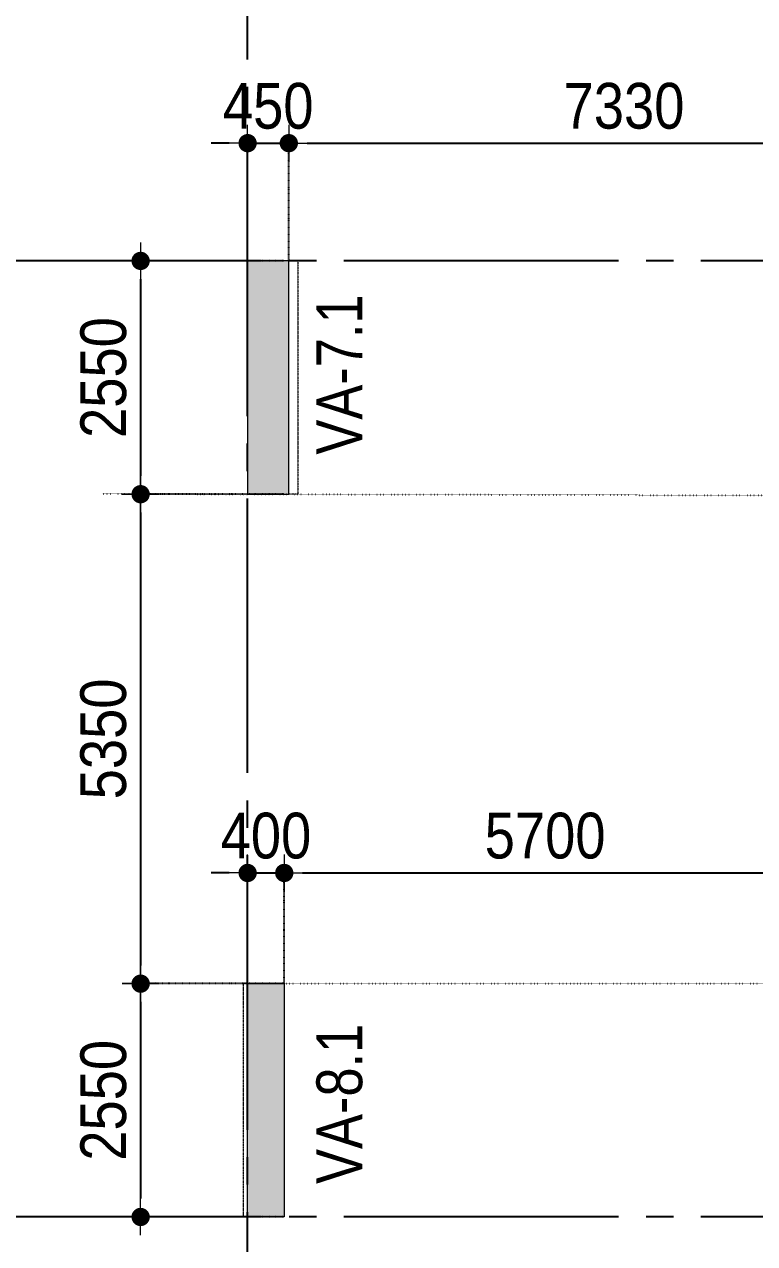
# Model space of a CAD drawing. Header units: millimetres. Extents: x -3973692 to -2843767, y 592734 to 838475.
# Drawn here: x -3522284 to -3514306, y 740290 to 753616 of the extents above; entities that cross this region are included whole.
import ezdxf
from ezdxf.enums import TextEntityAlignment as Align

# ---------------------------------------------------------------- set-up
doc = ezdxf.new("R2010")
doc.units = ezdxf.units.MM
doc.header["$MEASUREMENT"] = 0
doc.header["$PDMODE"] = 3
doc.header["$PDSIZE"] = -20
for name, pattern in [('CHG_XX_Cot_Tang 1$0$MB_Luoi truc$0$HTT Hidden 21', [3, 2, -1]), ('CHG_XX_Luoi truc$0$MB_Luoi truc$0$Center101', [13, 10, -1, 1, -1]), ('DIVIDE2', [15.875, 6.35, -3.175, 0, -3.175, 0, -3.175]), ('DOT2', [0.125, 0, -0.125]), ('HIDDEN5', [2.8375, 1.25, -1.5875])]:
    doc.linetypes.add(name, pattern=pattern)
doc.layers.get('0').update_dxf_attribs({"lineweight": 9})
doc.layers.get('Defpoints').update_dxf_attribs({"color": 10, "lineweight": 0})
for name, color, linetype, lineweight in [("'S_General_Dim_1", 1, 'Continuous', 18), ("'S_General_Divide_3 Intermediate", 3, 'DIVIDE2', 40), ('CHG_XX_Cot_Tang 1$0$NS-Pier', 150, 'Continuous', 9), ('CHG_XX_Cot_Tang 1$0$NS-Pier @ 1', 150, 'Continuous', 9), ('CHG_XX_Cot_Tang 1$0$NS-Pier @ 100', 150, 'Continuous', 9), ('CHG_XX_Cot_Tang 1$0$NS-Pier @ 150 VP1', 150, 'Continuous', 9), ('CHG_XX_Cot_Tang 1$0$NS-Pier @ 150 VP2', 150, 'Continuous', 9), ('CHG_XX_Cot_Tang 1$0$NS-Pier @ 150 VP3', 150, 'Continuous', 9), ('CHG_XX_Cot_Tang 1$0$NS-Pier @ 150 VP4', 150, 'Continuous', 9), ('CHG_XX_Cot_Tang 1$0$NS-Pier @ 150 VP5', 150, 'Continuous', 9), ('CHG_XX_Cot_Tang 1$0$NS-Pier @ 150 VP6', 150, 'Continuous', 9), ('CHG_XX_Cot_Tang 1$0$NS-Pier @ 150 VP7', 150, 'Continuous', 9), ('CHG_XX_Cot_Tang 1$0$NS-Pier @ 150 VP8', 150, 'Continuous', 9), ('CHG_XX_Cot_Tang 1$0$NS-Pier @ 150 VP9', 150, 'Continuous', 9), ('CHG_XX_Cot_Tang 1$0$NS-Pier @ 150 VPModel', 150, 'Continuous', 9), ('CHG_XX_Cot_Tang 1$0$NS-Pier @ 200 VP11', 150, 'Continuous', 9), ('CHG_XX_Cot_Tang 1$0$NS-Pier @ 200 VP12', 150, 'Continuous', 9), ('CHG_XX_Cot_Tang 1$0$NS-Pier @ 200 VP13', 150, 'Continuous', 9), ('CHG_XX_Cot_Tang 1$0$NS-Pier @ 200 VP14', 150, 'Continuous', 9), ('CHG_XX_Cot_Tang 1$0$NS-Pier @ 200 VP15', 150, 'Continuous', 9), ('CHG_XX_Cot_Tang 1$0$NS-Pier @ 200 VP16', 150, 'Continuous', 9), ('CHG_XX_Cot_Tang 1$0$NS-Pier @ 200 VP17', 150, 'Continuous', 9), ('CHG_XX_Cot_Tang 1$0$NS-Pier @ 200 VP18', 150, 'Continuous', 9), ('CHG_XX_Cot_Tang 1$0$NS-Pier @ 200 VP19', 150, 'Continuous', 9), ('CHG_XX_Cot_Tang 1$0$NS-Pier @ 200 VP21', 150, 'Continuous', 9), ('CHG_XX_Cot_Tang 1$0$NS-Pier @ 200 VP22', 150, 'Continuous', 9), ('CHG_XX_Cot_Tang 1$0$NS-Pier @ 200 VP23', 150, 'Continuous', 9), ('CHG_XX_Cot_Tang 1$0$NS-Pier @ 200 VP24', 150, 'Continuous', 9), ('CHG_XX_Cot_Tang 1$0$NS-Pier @ 200 VP25', 150, 'Continuous', 9), ('CHG_XX_Cot_Tang 1$0$NS-Pier @ 200 VP26', 150, 'Continuous', 9), ('CHG_XX_Cot_Tang 1$0$NS-Pier @ 200 VP27', 150, 'Continuous', 9), ('CHG_XX_Cot_Tang 1$0$NS-Pier @ 200 VP28', 150, 'Continuous', 9), ('CHG_XX_Cot_Tang 1$0$NS-Pier @ 200 VP30', 150, 'Continuous', 9), ('CHG_XX_Cot_Tang 1$0$NS-Pier @ 200 VP31', 150, 'Continuous', 9), ('CHG_XX_Cot_Tang 1$0$NS-Pier @ 200 VP32', 150, 'Continuous', 9), ('CHG_XX_Cot_Tang 1$0$NS-Pier @ 200 VP33', 150, 'Continuous', 9), ('CHG_XX_Cot_Tang 1$0$NS-Pier @ 200 VP34', 150, 'Continuous', 9), ('CHG_XX_Cot_Tang 1$0$NS-Pier @ 200 VP35', 150, 'Continuous', 9), ('CHG_XX_Cot_Tang 1$0$NS-Pier @ 200 VP36', 150, 'Continuous', 9), ('CHG_XX_Cot_Tang 1$0$NS-Pier @ 200 VP37', 150, 'Continuous', 9), ('CHG_XX_Cot_Tang 1$0$NS-Pier @ 200 VPModel', 150, 'Continuous', 9), ('CHG_XX_Cot_Tang 1$0$NS-Pier @ 350 VP10', 150, 'Continuous', 9), ('CHG_XX_Cot_Tang 1$0$NS-Pier @ 350 VP20', 150, 'Continuous', 9), ('CHG_XX_Cot_Tang 1$0$NS-Pier @ 350 VP29', 150, 'Continuous', 9), ('CHG_XX_Cot_Tang 1$0$NS-Pier @ 350 VPModel', 150, 'Continuous', 9), ('TEXT', 7, 'Continuous', 15)]:
    doc.layers.add(name, color=color, linetype=linetype, lineweight=lineweight)
for name, color, linetype in [('CHG_XX_Luoi truc$0$Grid', 34, 'Continuous'), ('CHG_XX_Luoi truc$0$Grid Line', 251, 'CHG_XX_Luoi truc$0$MB_Luoi truc$0$Center101'), ('dim', 1, 'Continuous')]:
    doc.layers.add(name, color=color, linetype=linetype)
doc.styles.add('arial', font='arial.ttf', dxfattribs={"width": 0.85})
doc.styles.add('CHG_XX_Luoi truc$0$MB_Luoi truc$0$Grid A-F$0$VNI-HelveCB', font='')
doc.styles.add('TTP-HelCon', font='')
doc.styles.get('CHG_XX_Luoi truc$0$MB_Luoi truc$0$Grid A-F$0$VNI-HelveCB').set_extended_font_data('VNI-Helve-Condense', bold=True)
doc.styles.get('TTP-HelCon').set_extended_font_data('VNI-Helve-Condense')
doc.dimstyles.new('200', dxfattribs={"dimscale": 200, "dimtxt": 2.5, "dimasz": 1, "dimexe": 0, "dimexo": 0, "dimgap": 0.75, "dimtad": 1, "dimdec": 0, "dimrnd": 10, "dimzin": 9, "dimdsep": 46, "dimtxsty": 'arial', "dimblk1": 'DIMDOT', "dimblk2": 'DIMDOT', "dimsah": 1, "dimcen": 2, "dimdle": 3, "dimclre": 8, "dimclrt": 2, "dimadec": 0, "dimazin": 0, "dimtfac": 1, "dimtdec": 0, "dimtix": 1, "dimtmove": 2, "dimatfit": 3, "dimldrblk": 'DIMPIJL', "dimfxl": 1, "dimtvp": 1.8, "dimtolj": 1, "dimtzin": 0, "dimarcsym": 0})

# ---------------------------------------------------------------- blocks, each defined once
blk = doc.blocks.new('*U3260')
at = {"layer": 'CHG_XX_Cot_Tang 1$0$NS-Pier @ 1'}
h = blk.add_hatch(color=256, dxfattribs=at)
h.dxf.hatch_style = 1
h.paths.add_polyline_path([(400, 0), (0, 0), (0, -2550), (400, -2550)])
at = {"layer": 'CHG_XX_Cot_Tang 1$0$NS-Pier @ 100'}
h = blk.add_hatch(color=256, dxfattribs=at)
h.dxf.hatch_style = 1
h.paths.add_polyline_path([(400, 0), (0, 0), (0, -2550), (400, -2550)])
at = {"layer": 'CHG_XX_Cot_Tang 1$0$NS-Pier @ 150 VP1'}
h = blk.add_hatch(color=256, dxfattribs=at)
h.dxf.hatch_style = 1
h.paths.add_polyline_path([(400, 0), (0, 0), (0, -2550), (400, -2550)])
at = {"layer": 'CHG_XX_Cot_Tang 1$0$NS-Pier @ 150 VP2'}
h = blk.add_hatch(color=256, dxfattribs=at)
h.dxf.hatch_style = 1
h.paths.add_polyline_path([(400, 0), (0, 0), (0, -2550), (400, -2550)])
at = {"layer": 'CHG_XX_Cot_Tang 1$0$NS-Pier @ 150 VP3'}
h = blk.add_hatch(color=256, dxfattribs=at)
h.dxf.hatch_style = 1
h.paths.add_polyline_path([(400, 0), (0, 0), (0, -2550), (400, -2550)])
at = {"layer": 'CHG_XX_Cot_Tang 1$0$NS-Pier @ 150 VP4'}
h = blk.add_hatch(color=256, dxfattribs=at)
h.dxf.hatch_style = 1
h.paths.add_polyline_path([(400, 0), (0, 0), (0, -2550), (400, -2550)])
at = {"layer": 'CHG_XX_Cot_Tang 1$0$NS-Pier @ 150 VP5'}
h = blk.add_hatch(color=256, dxfattribs=at)
h.dxf.hatch_style = 1
h.paths.add_polyline_path([(400, 0), (0, 0), (0, -2550), (400, -2550)])
at = {"layer": 'CHG_XX_Cot_Tang 1$0$NS-Pier @ 150 VP6'}
h = blk.add_hatch(color=256, dxfattribs=at)
h.dxf.hatch_style = 1
h.paths.add_polyline_path([(400, 0), (0, 0), (0, -2550), (400, -2550)])
at = {"layer": 'CHG_XX_Cot_Tang 1$0$NS-Pier @ 150 VP7'}
h = blk.add_hatch(color=256, dxfattribs=at)
h.dxf.hatch_style = 1
h.paths.add_polyline_path([(400, 0), (0, 0), (0, -2550), (400, -2550)])
at = {"layer": 'CHG_XX_Cot_Tang 1$0$NS-Pier @ 150 VP8'}
h = blk.add_hatch(color=256, dxfattribs=at)
h.dxf.hatch_style = 1
h.paths.add_polyline_path([(400, 0), (0, 0), (0, -2550), (400, -2550)])
at = {"layer": 'CHG_XX_Cot_Tang 1$0$NS-Pier @ 150 VP9'}
h = blk.add_hatch(color=256, dxfattribs=at)
h.dxf.hatch_style = 1
h.paths.add_polyline_path([(400, 0), (0, 0), (0, -2550), (400, -2550)])
at = {"layer": 'CHG_XX_Cot_Tang 1$0$NS-Pier @ 150 VPModel'}
h = blk.add_hatch(color=256, dxfattribs=at)
h.dxf.hatch_style = 1
h.paths.add_polyline_path([(400, 0), (0, 0), (0, -2550), (400, -2550)])
at = {"layer": 'CHG_XX_Cot_Tang 1$0$NS-Pier @ 200 VP11'}
h = blk.add_hatch(color=256, dxfattribs=at)
h.dxf.hatch_style = 1
h.paths.add_polyline_path([(400, 0), (0, 0), (0, -2550), (400, -2550)])
at = {"layer": 'CHG_XX_Cot_Tang 1$0$NS-Pier @ 200 VP12'}
h = blk.add_hatch(color=256, dxfattribs=at)
h.dxf.hatch_style = 1
h.paths.add_polyline_path([(400, 0), (0, 0), (0, -2550), (400, -2550)])
at = {"layer": 'CHG_XX_Cot_Tang 1$0$NS-Pier @ 200 VP13'}
h = blk.add_hatch(color=256, dxfattribs=at)
h.dxf.hatch_style = 1
h.paths.add_polyline_path([(400, 0), (0, 0), (0, -2550), (400, -2550)])
at = {"layer": 'CHG_XX_Cot_Tang 1$0$NS-Pier @ 200 VP14'}
h = blk.add_hatch(color=256, dxfattribs=at)
h.dxf.hatch_style = 1
h.paths.add_polyline_path([(400, 0), (0, 0), (0, -2550), (400, -2550)])
at = {"layer": 'CHG_XX_Cot_Tang 1$0$NS-Pier @ 200 VP15'}
h = blk.add_hatch(color=256, dxfattribs=at)
h.dxf.hatch_style = 1
h.paths.add_polyline_path([(400, 0), (0, 0), (0, -2550), (400, -2550)])
at = {"layer": 'CHG_XX_Cot_Tang 1$0$NS-Pier @ 200 VP16'}
h = blk.add_hatch(color=256, dxfattribs=at)
h.dxf.hatch_style = 1
h.paths.add_polyline_path([(400, 0), (0, 0), (0, -2550), (400, -2550)])
at = {"layer": 'CHG_XX_Cot_Tang 1$0$NS-Pier @ 200 VP17'}
h = blk.add_hatch(color=256, dxfattribs=at)
h.dxf.hatch_style = 1
h.paths.add_polyline_path([(400, 0), (0, 0), (0, -2550), (400, -2550)])
at = {"layer": 'CHG_XX_Cot_Tang 1$0$NS-Pier @ 200 VP18'}
h = blk.add_hatch(color=256, dxfattribs=at)
h.dxf.hatch_style = 1
h.paths.add_polyline_path([(400, 0), (0, 0), (0, -2550), (400, -2550)])
at = {"layer": 'CHG_XX_Cot_Tang 1$0$NS-Pier @ 200 VP19'}
h = blk.add_hatch(color=256, dxfattribs=at)
h.dxf.hatch_style = 1
h.paths.add_polyline_path([(400, 0), (0, 0), (0, -2550), (400, -2550)])
at = {"layer": 'CHG_XX_Cot_Tang 1$0$NS-Pier @ 200 VP21'}
h = blk.add_hatch(color=256, dxfattribs=at)
h.dxf.hatch_style = 1
h.paths.add_polyline_path([(400, 0), (0, 0), (0, -2550), (400, -2550)])
at = {"layer": 'CHG_XX_Cot_Tang 1$0$NS-Pier @ 200 VP22'}
h = blk.add_hatch(color=256, dxfattribs=at)
h.dxf.hatch_style = 1
h.paths.add_polyline_path([(400, 0), (0, 0), (0, -2550), (400, -2550)])
at = {"layer": 'CHG_XX_Cot_Tang 1$0$NS-Pier @ 200 VP23'}
h = blk.add_hatch(color=256, dxfattribs=at)
h.dxf.hatch_style = 1
h.paths.add_polyline_path([(400, 0), (0, 0), (0, -2550), (400, -2550)])
at = {"layer": 'CHG_XX_Cot_Tang 1$0$NS-Pier @ 200 VP24'}
h = blk.add_hatch(color=256, dxfattribs=at)
h.dxf.hatch_style = 1
h.paths.add_polyline_path([(400, 0), (0, 0), (0, -2550), (400, -2550)])
at = {"layer": 'CHG_XX_Cot_Tang 1$0$NS-Pier @ 200 VP25'}
h = blk.add_hatch(color=256, dxfattribs=at)
h.dxf.hatch_style = 1
h.paths.add_polyline_path([(400, 0), (0, 0), (0, -2550), (400, -2550)])
at = {"layer": 'CHG_XX_Cot_Tang 1$0$NS-Pier @ 200 VP26'}
h = blk.add_hatch(color=256, dxfattribs=at)
h.dxf.hatch_style = 1
h.paths.add_polyline_path([(400, 0), (0, 0), (0, -2550), (400, -2550)])
at = {"layer": 'CHG_XX_Cot_Tang 1$0$NS-Pier @ 200 VP27'}
h = blk.add_hatch(color=256, dxfattribs=at)
h.dxf.hatch_style = 1
h.paths.add_polyline_path([(400, 0), (0, 0), (0, -2550), (400, -2550)])
at = {"layer": 'CHG_XX_Cot_Tang 1$0$NS-Pier @ 200 VP28'}
h = blk.add_hatch(color=256, dxfattribs=at)
h.dxf.hatch_style = 1
h.paths.add_polyline_path([(400, 0), (0, 0), (0, -2550), (400, -2550)])
at = {"layer": 'CHG_XX_Cot_Tang 1$0$NS-Pier @ 200 VP30'}
h = blk.add_hatch(color=256, dxfattribs=at)
h.dxf.hatch_style = 1
h.paths.add_polyline_path([(400, 0), (0, 0), (0, -2550), (400, -2550)])
at = {"layer": 'CHG_XX_Cot_Tang 1$0$NS-Pier @ 200 VP31'}
h = blk.add_hatch(color=256, dxfattribs=at)
h.dxf.hatch_style = 1
h.paths.add_polyline_path([(400, 0), (0, 0), (0, -2550), (400, -2550)])
at = {"layer": 'CHG_XX_Cot_Tang 1$0$NS-Pier @ 200 VP32'}
h = blk.add_hatch(color=256, dxfattribs=at)
h.dxf.hatch_style = 1
h.paths.add_polyline_path([(400, 0), (0, 0), (0, -2550), (400, -2550)])
at = {"layer": 'CHG_XX_Cot_Tang 1$0$NS-Pier @ 200 VP33'}
h = blk.add_hatch(color=256, dxfattribs=at)
h.dxf.hatch_style = 1
h.paths.add_polyline_path([(400, 0), (0, 0), (0, -2550), (400, -2550)])
at = {"layer": 'CHG_XX_Cot_Tang 1$0$NS-Pier @ 200 VP34'}
h = blk.add_hatch(color=256, dxfattribs=at)
h.dxf.hatch_style = 1
h.paths.add_polyline_path([(400, 0), (0, 0), (0, -2550), (400, -2550)])
at = {"layer": 'CHG_XX_Cot_Tang 1$0$NS-Pier @ 200 VP35'}
h = blk.add_hatch(color=256, dxfattribs=at)
h.dxf.hatch_style = 1
h.paths.add_polyline_path([(400, 0), (0, 0), (0, -2550), (400, -2550)])
at = {"layer": 'CHG_XX_Cot_Tang 1$0$NS-Pier @ 200 VP36'}
h = blk.add_hatch(color=256, dxfattribs=at)
h.dxf.hatch_style = 1
h.paths.add_polyline_path([(400, 0), (0, 0), (0, -2550), (400, -2550)])
at = {"layer": 'CHG_XX_Cot_Tang 1$0$NS-Pier @ 200 VP37'}
h = blk.add_hatch(color=256, dxfattribs=at)
h.dxf.hatch_style = 1
h.paths.add_polyline_path([(400, 0), (0, 0), (0, -2550), (400, -2550)])
at = {"layer": 'CHG_XX_Cot_Tang 1$0$NS-Pier @ 200 VPModel'}
h = blk.add_hatch(color=256, dxfattribs=at)
h.dxf.hatch_style = 1
h.paths.add_polyline_path([(400, 0), (0, 0), (0, -2550), (400, -2550)])
at = {"layer": 'CHG_XX_Cot_Tang 1$0$NS-Pier @ 350 VP10'}
h = blk.add_hatch(color=256, dxfattribs=at)
h.dxf.hatch_style = 1
h.paths.add_polyline_path([(400, 0), (0, 0), (0, -2550), (400, -2550)])
at = {"layer": 'CHG_XX_Cot_Tang 1$0$NS-Pier @ 350 VP20'}
h = blk.add_hatch(color=256, dxfattribs=at)
h.dxf.hatch_style = 1
h.paths.add_polyline_path([(400, 0), (0, 0), (0, -2550), (400, -2550)])
at = {"layer": 'CHG_XX_Cot_Tang 1$0$NS-Pier @ 350 VP29'}
h = blk.add_hatch(color=256, dxfattribs=at)
h.dxf.hatch_style = 1
h.paths.add_polyline_path([(400, 0), (0, 0), (0, -2550), (400, -2550)])
at = {"layer": 'CHG_XX_Cot_Tang 1$0$NS-Pier @ 350 VPModel'}
h = blk.add_hatch(color=256, dxfattribs=at)
h.dxf.hatch_style = 1
h.paths.add_polyline_path([(400, 0), (0, 0), (0, -2550), (400, -2550)])
blk = doc.blocks.new('CHG_XX_Cot_Tang 1$0$Block A_C450x2250')
at = {"layer": 'CHG_XX_Cot_Tang 1$0$NS-Pier', "color": 9, "linetype": 'CHG_XX_Cot_Tang 1$0$MB_Luoi truc$0$HTT Hidden 21'}
blk.add_lwpolyline([(0, 0), (-50, 0), (-50, -2550), (0, -2550)], dxfattribs=at)
at = {"layer": 'CHG_XX_Cot_Tang 1$0$NS-Pier'}
blk.add_lwpolyline([(400, -2550), (0, -2550), (0, 0), (400, 0)], close=True, dxfattribs=at)
blk.add_blockref('*U3260', (0, 0), dxfattribs=at)
blk = doc.blocks.new('*U3262')
at = {"layer": 'CHG_XX_Cot_Tang 1$0$NS-Pier @ 1'}
h = blk.add_hatch(color=256, dxfattribs=at)
h.dxf.hatch_style = 1
h.paths.add_polyline_path([(0, 0), (-450, 0), (-450, -2550), (0, -2550)])
at = {"layer": 'CHG_XX_Cot_Tang 1$0$NS-Pier @ 100'}
h = blk.add_hatch(color=256, dxfattribs=at)
h.dxf.hatch_style = 1
h.paths.add_polyline_path([(0, 0), (-450, 0), (-450, -2550), (0, -2550)])
at = {"layer": 'CHG_XX_Cot_Tang 1$0$NS-Pier @ 150 VP1'}
h = blk.add_hatch(color=256, dxfattribs=at)
h.dxf.hatch_style = 1
h.paths.add_polyline_path([(0, 0), (-450, 0), (-450, -2550), (0, -2550)])
at = {"layer": 'CHG_XX_Cot_Tang 1$0$NS-Pier @ 150 VP2'}
h = blk.add_hatch(color=256, dxfattribs=at)
h.dxf.hatch_style = 1
h.paths.add_polyline_path([(0, 0), (-450, 0), (-450, -2550), (0, -2550)])
at = {"layer": 'CHG_XX_Cot_Tang 1$0$NS-Pier @ 150 VP3'}
h = blk.add_hatch(color=256, dxfattribs=at)
h.dxf.hatch_style = 1
h.paths.add_polyline_path([(0, 0), (-450, 0), (-450, -2550), (0, -2550)])
at = {"layer": 'CHG_XX_Cot_Tang 1$0$NS-Pier @ 150 VP4'}
h = blk.add_hatch(color=256, dxfattribs=at)
h.dxf.hatch_style = 1
h.paths.add_polyline_path([(0, 0), (-450, 0), (-450, -2550), (0, -2550)])
at = {"layer": 'CHG_XX_Cot_Tang 1$0$NS-Pier @ 150 VP5'}
h = blk.add_hatch(color=256, dxfattribs=at)
h.dxf.hatch_style = 1
h.paths.add_polyline_path([(0, 0), (-450, 0), (-450, -2550), (0, -2550)])
at = {"layer": 'CHG_XX_Cot_Tang 1$0$NS-Pier @ 150 VP6'}
h = blk.add_hatch(color=256, dxfattribs=at)
h.dxf.hatch_style = 1
h.paths.add_polyline_path([(0, 0), (-450, 0), (-450, -2550), (0, -2550)])
at = {"layer": 'CHG_XX_Cot_Tang 1$0$NS-Pier @ 150 VP7'}
h = blk.add_hatch(color=256, dxfattribs=at)
h.dxf.hatch_style = 1
h.paths.add_polyline_path([(0, 0), (-450, 0), (-450, -2550), (0, -2550)])
at = {"layer": 'CHG_XX_Cot_Tang 1$0$NS-Pier @ 150 VP8'}
h = blk.add_hatch(color=256, dxfattribs=at)
h.dxf.hatch_style = 1
h.paths.add_polyline_path([(0, 0), (-450, 0), (-450, -2550), (0, -2550)])
at = {"layer": 'CHG_XX_Cot_Tang 1$0$NS-Pier @ 150 VP9'}
h = blk.add_hatch(color=256, dxfattribs=at)
h.dxf.hatch_style = 1
h.paths.add_polyline_path([(0, 0), (-450, 0), (-450, -2550), (0, -2550)])
at = {"layer": 'CHG_XX_Cot_Tang 1$0$NS-Pier @ 150 VPModel'}
h = blk.add_hatch(color=256, dxfattribs=at)
h.dxf.hatch_style = 1
h.paths.add_polyline_path([(0, 0), (-450, 0), (-450, -2550), (0, -2550)])
at = {"layer": 'CHG_XX_Cot_Tang 1$0$NS-Pier @ 200 VP11'}
h = blk.add_hatch(color=256, dxfattribs=at)
h.dxf.hatch_style = 1
h.paths.add_polyline_path([(0, 0), (-450, 0), (-450, -2550), (0, -2550)])
at = {"layer": 'CHG_XX_Cot_Tang 1$0$NS-Pier @ 200 VP12'}
h = blk.add_hatch(color=256, dxfattribs=at)
h.dxf.hatch_style = 1
h.paths.add_polyline_path([(0, 0), (-450, 0), (-450, -2550), (0, -2550)])
at = {"layer": 'CHG_XX_Cot_Tang 1$0$NS-Pier @ 200 VP13'}
h = blk.add_hatch(color=256, dxfattribs=at)
h.dxf.hatch_style = 1
h.paths.add_polyline_path([(0, 0), (-450, 0), (-450, -2550), (0, -2550)])
at = {"layer": 'CHG_XX_Cot_Tang 1$0$NS-Pier @ 200 VP14'}
h = blk.add_hatch(color=256, dxfattribs=at)
h.dxf.hatch_style = 1
h.paths.add_polyline_path([(0, 0), (-450, 0), (-450, -2550), (0, -2550)])
at = {"layer": 'CHG_XX_Cot_Tang 1$0$NS-Pier @ 200 VP15'}
h = blk.add_hatch(color=256, dxfattribs=at)
h.dxf.hatch_style = 1
h.paths.add_polyline_path([(0, 0), (-450, 0), (-450, -2550), (0, -2550)])
at = {"layer": 'CHG_XX_Cot_Tang 1$0$NS-Pier @ 200 VP16'}
h = blk.add_hatch(color=256, dxfattribs=at)
h.dxf.hatch_style = 1
h.paths.add_polyline_path([(0, 0), (-450, 0), (-450, -2550), (0, -2550)])
at = {"layer": 'CHG_XX_Cot_Tang 1$0$NS-Pier @ 200 VP17'}
h = blk.add_hatch(color=256, dxfattribs=at)
h.dxf.hatch_style = 1
h.paths.add_polyline_path([(0, 0), (-450, 0), (-450, -2550), (0, -2550)])
at = {"layer": 'CHG_XX_Cot_Tang 1$0$NS-Pier @ 200 VP18'}
h = blk.add_hatch(color=256, dxfattribs=at)
h.dxf.hatch_style = 1
h.paths.add_polyline_path([(0, 0), (-450, 0), (-450, -2550), (0, -2550)])
at = {"layer": 'CHG_XX_Cot_Tang 1$0$NS-Pier @ 200 VP19'}
h = blk.add_hatch(color=256, dxfattribs=at)
h.dxf.hatch_style = 1
h.paths.add_polyline_path([(0, 0), (-450, 0), (-450, -2550), (0, -2550)])
at = {"layer": 'CHG_XX_Cot_Tang 1$0$NS-Pier @ 200 VP21'}
h = blk.add_hatch(color=256, dxfattribs=at)
h.dxf.hatch_style = 1
h.paths.add_polyline_path([(0, 0), (-450, 0), (-450, -2550), (0, -2550)])
at = {"layer": 'CHG_XX_Cot_Tang 1$0$NS-Pier @ 200 VP22'}
h = blk.add_hatch(color=256, dxfattribs=at)
h.dxf.hatch_style = 1
h.paths.add_polyline_path([(0, 0), (-450, 0), (-450, -2550), (0, -2550)])
at = {"layer": 'CHG_XX_Cot_Tang 1$0$NS-Pier @ 200 VP23'}
h = blk.add_hatch(color=256, dxfattribs=at)
h.dxf.hatch_style = 1
h.paths.add_polyline_path([(0, 0), (-450, 0), (-450, -2550), (0, -2550)])
at = {"layer": 'CHG_XX_Cot_Tang 1$0$NS-Pier @ 200 VP24'}
h = blk.add_hatch(color=256, dxfattribs=at)
h.dxf.hatch_style = 1
h.paths.add_polyline_path([(0, 0), (-450, 0), (-450, -2550), (0, -2550)])
at = {"layer": 'CHG_XX_Cot_Tang 1$0$NS-Pier @ 200 VP25'}
h = blk.add_hatch(color=256, dxfattribs=at)
h.dxf.hatch_style = 1
h.paths.add_polyline_path([(0, 0), (-450, 0), (-450, -2550), (0, -2550)])
at = {"layer": 'CHG_XX_Cot_Tang 1$0$NS-Pier @ 200 VP26'}
h = blk.add_hatch(color=256, dxfattribs=at)
h.dxf.hatch_style = 1
h.paths.add_polyline_path([(0, 0), (-450, 0), (-450, -2550), (0, -2550)])
at = {"layer": 'CHG_XX_Cot_Tang 1$0$NS-Pier @ 200 VP27'}
h = blk.add_hatch(color=256, dxfattribs=at)
h.dxf.hatch_style = 1
h.paths.add_polyline_path([(0, 0), (-450, 0), (-450, -2550), (0, -2550)])
at = {"layer": 'CHG_XX_Cot_Tang 1$0$NS-Pier @ 200 VP28'}
h = blk.add_hatch(color=256, dxfattribs=at)
h.dxf.hatch_style = 1
h.paths.add_polyline_path([(0, 0), (-450, 0), (-450, -2550), (0, -2550)])
at = {"layer": 'CHG_XX_Cot_Tang 1$0$NS-Pier @ 200 VP30'}
h = blk.add_hatch(color=256, dxfattribs=at)
h.dxf.hatch_style = 1
h.paths.add_polyline_path([(0, 0), (-450, 0), (-450, -2550), (0, -2550)])
at = {"layer": 'CHG_XX_Cot_Tang 1$0$NS-Pier @ 200 VP31'}
h = blk.add_hatch(color=256, dxfattribs=at)
h.dxf.hatch_style = 1
h.paths.add_polyline_path([(0, 0), (-450, 0), (-450, -2550), (0, -2550)])
at = {"layer": 'CHG_XX_Cot_Tang 1$0$NS-Pier @ 200 VP32'}
h = blk.add_hatch(color=256, dxfattribs=at)
h.dxf.hatch_style = 1
h.paths.add_polyline_path([(0, 0), (-450, 0), (-450, -2550), (0, -2550)])
at = {"layer": 'CHG_XX_Cot_Tang 1$0$NS-Pier @ 200 VP33'}
h = blk.add_hatch(color=256, dxfattribs=at)
h.dxf.hatch_style = 1
h.paths.add_polyline_path([(0, 0), (-450, 0), (-450, -2550), (0, -2550)])
at = {"layer": 'CHG_XX_Cot_Tang 1$0$NS-Pier @ 200 VP34'}
h = blk.add_hatch(color=256, dxfattribs=at)
h.dxf.hatch_style = 1
h.paths.add_polyline_path([(0, 0), (-450, 0), (-450, -2550), (0, -2550)])
at = {"layer": 'CHG_XX_Cot_Tang 1$0$NS-Pier @ 200 VP35'}
h = blk.add_hatch(color=256, dxfattribs=at)
h.dxf.hatch_style = 1
h.paths.add_polyline_path([(0, 0), (-450, 0), (-450, -2550), (0, -2550)])
at = {"layer": 'CHG_XX_Cot_Tang 1$0$NS-Pier @ 200 VP36'}
h = blk.add_hatch(color=256, dxfattribs=at)
h.dxf.hatch_style = 1
h.paths.add_polyline_path([(0, 0), (-450, 0), (-450, -2550), (0, -2550)])
at = {"layer": 'CHG_XX_Cot_Tang 1$0$NS-Pier @ 200 VP37'}
h = blk.add_hatch(color=256, dxfattribs=at)
h.dxf.hatch_style = 1
h.paths.add_polyline_path([(0, 0), (-450, 0), (-450, -2550), (0, -2550)])
at = {"layer": 'CHG_XX_Cot_Tang 1$0$NS-Pier @ 200 VPModel'}
h = blk.add_hatch(color=256, dxfattribs=at)
h.dxf.hatch_style = 1
h.paths.add_polyline_path([(0, 0), (-450, 0), (-450, -2550), (0, -2550)])
at = {"layer": 'CHG_XX_Cot_Tang 1$0$NS-Pier @ 350 VP10'}
h = blk.add_hatch(color=256, dxfattribs=at)
h.dxf.hatch_style = 1
h.paths.add_polyline_path([(0, 0), (-450, 0), (-450, -2550), (0, -2550)])
at = {"layer": 'CHG_XX_Cot_Tang 1$0$NS-Pier @ 350 VP20'}
h = blk.add_hatch(color=256, dxfattribs=at)
h.dxf.hatch_style = 1
h.paths.add_polyline_path([(0, 0), (-450, 0), (-450, -2550), (0, -2550)])
at = {"layer": 'CHG_XX_Cot_Tang 1$0$NS-Pier @ 350 VP29'}
h = blk.add_hatch(color=256, dxfattribs=at)
h.dxf.hatch_style = 1
h.paths.add_polyline_path([(0, 0), (-450, 0), (-450, -2550), (0, -2550)])
at = {"layer": 'CHG_XX_Cot_Tang 1$0$NS-Pier @ 350 VPModel'}
h = blk.add_hatch(color=256, dxfattribs=at)
h.dxf.hatch_style = 1
h.paths.add_polyline_path([(0, 0), (-450, 0), (-450, -2550), (0, -2550)])
blk = doc.blocks.new('CHG_XX_Cot_Tang 1$0$C550x2550')
at = {"layer": 'CHG_XX_Cot_Tang 1$0$NS-Pier', "color": 9, "linetype": 'CHG_XX_Cot_Tang 1$0$MB_Luoi truc$0$HTT Hidden 21'}
blk.add_lwpolyline([(-450, 0), (-550, 0), (-550, -2550), (-450, -2550)], dxfattribs=at)
at = {"layer": 'CHG_XX_Cot_Tang 1$0$NS-Pier'}
blk.add_lwpolyline([(0, -2550), (-450, -2550), (-450, 0), (0, 0)], close=True, dxfattribs=at)
blk.add_blockref('*U3262', (0, 0), dxfattribs=at)
blk = doc.blocks.new('*U2841')
at = {"layer": 'CHG_XX_Luoi truc$0$Grid Line'}
blk.add_line((0, 0), (0, 608), dxfattribs=at)
at = {"layer": 'CHG_XX_Luoi truc$0$Grid', "lineweight": -2, "style": 'CHG_XX_Luoi truc$0$MB_Luoi truc$0$Grid A-F$0$VNI-HelveCB'}
for tag, p in [('GRIDSUB', (0, 617)), ('GRID', (0, -9))]:
    blk.add_attdef(tag, text='', height=5, dxfattribs=at).set_placement(p, align=Align.MIDDLE)
blk = doc.blocks.new('*U2843')
at = {"layer": 'CHG_XX_Luoi truc$0$Grid Line'}
blk.add_line((0, 0), (0, 438), dxfattribs=at)
at = {"layer": 'CHG_XX_Luoi truc$0$Grid', "lineweight": -2, "style": 'CHG_XX_Luoi truc$0$MB_Luoi truc$0$Grid A-F$0$VNI-HelveCB'}
for tag, p in [('GRIDSUB', (0, 447)), ('GRID', (0, -9))]:
    blk.add_attdef(tag, text='', height=5, dxfattribs=at).set_placement(p, align=Align.MIDDLE)
blk = doc.blocks.new('CHG_XX_Luoi truc')
at = {"layer": 'CHG_XX_Luoi truc$0$Grid', "xscale": 300, "yscale": 300, "zscale": 300}
blk.add_blockref('*U2841', (28650, -12747), dxfattribs=at)
at = {"layer": 'CHG_XX_Luoi truc$0$Grid', "xscale": 300.0000000000013, "yscale": 300.0000000000013, "zscale": 300.0000000000013, "rotation": 90}
for p in [(110703, 141050), (110703, 130600)]:
    blk.add_blockref('*U2843', p, dxfattribs=at)
blk = doc.blocks.new('CHG_XX_Cot_Tang 1')
at = {"layer": 'CHG_XX_Cot_Tang 1$0$NS-Pier'}
for name, p in [('CHG_XX_Luoi truc', (0, 0)), ('CHG_XX_Cot_Tang 1$0$Block A_C450x2250', (28650, 133150))]:
    blk.add_blockref(name, p, dxfattribs=at)
at = {"layer": 'CHG_XX_Cot_Tang 1$0$NS-Pier', "xscale": -1}
blk.add_blockref('CHG_XX_Cot_Tang 1$0$C550x2550', (28650, 141050), dxfattribs=at)
blk = doc.blocks.new('DIMDOT')
for p, q in [((0, -1), (0, 1)), ((1, 0), (-1, 0))]:
    blk.add_line(p, q)
at = {"const_width": 0.5}
blk.add_lwpolyline([(-0.25, 0, 1), (0.25, 0, 1)], format="xyb", close=True, dxfattribs=at)
blk = doc.blocks.new('*D130')
at = {"layer": "'S_General_Dim_1", "color": 8, "linetype": 'HIDDEN5', "lineweight": -2, "transparency": 16777216}
for p, q in [((-3519445, 751031), (-3521014, 751031)), ((-3519445, 748481), (-3521014, 748481))]:
    blk.add_line(p, q, dxfattribs=at)
at = {"layer": "'S_General_Dim_1", "color": 0, "lineweight": -2, "transparency": 16777216}
blk.add_line((-3521014, 750831), (-3521014, 748681), dxfattribs=at)
at = {"layer": 'Defpoints', "color": 0, "transparency": 16777216}
for p in [(-3519445, 751031), (-3521014, 748481), (-3519445, 748481)]:
    blk.add_point(p, dxfattribs=at)
at = {"layer": "'S_General_Dim_1", "color": 0, "lineweight": -2, "transparency": 16777216, "xscale": 200, "yscale": 200, "zscale": 200}
for p, rotation in [((-3521014, 751031), 90), ((-3521014, 748481), 270)]:
    blk.add_blockref('DIMDOT', p, dxfattribs=dict(at, rotation=rotation))
at = {"layer": "'S_General_Dim_1", "color": 2, "transparency": 16777216, "insert": (-3521419, 749756), "char_height": 500, "attachment_point": 5, "rotation": 90, "style": 'arial'}
blk.add_mtext('\\A1;2550', dxfattribs=at)
blk = doc.blocks.new('DIMPIJL')
at = {"linetype": 'ByBlock'}
blk.add_solid([(-2.5, 0.417), (-2.5, -0.417), (0, 0)], dxfattribs=at)
blk = doc.blocks.new('*D131')
at = {"layer": "'S_General_Dim_1", "color": 8, "linetype": 'HIDDEN5', "lineweight": -2, "transparency": 16777216}
for p, q in [((-3519445, 748481), (-3521014, 748481)), ((-3519445, 743131), (-3521014, 743131))]:
    blk.add_line(p, q, dxfattribs=at)
at = {"layer": "'S_General_Dim_1", "color": 0, "lineweight": -2, "transparency": 16777216}
blk.add_line((-3521014, 748281), (-3521014, 743331), dxfattribs=at)
at = {"layer": 'Defpoints', "color": 0, "transparency": 16777216}
for p in [(-3519445, 748481), (-3521014, 743131), (-3519445, 743131)]:
    blk.add_point(p, dxfattribs=at)
at = {"layer": "'S_General_Dim_1", "color": 0, "lineweight": -2, "transparency": 16777216, "xscale": 200, "yscale": 200, "zscale": 200}
for p, rotation in [((-3521014, 748481), 90), ((-3521014, 743131), 270)]:
    blk.add_blockref('DIMDOT', p, dxfattribs=dict(at, rotation=rotation))
at = {"layer": "'S_General_Dim_1", "color": 2, "transparency": 16777216, "insert": (-3521420, 745806), "char_height": 500, "attachment_point": 5, "rotation": 90, "style": 'arial'}
blk.add_mtext('\\A1;5350', dxfattribs=at)
blk = doc.blocks.new('*D132')
at = {"layer": "'S_General_Dim_1", "color": 8, "linetype": 'HIDDEN5', "lineweight": -2, "transparency": 16777216}
for p, q in [((-3519445, 743131), (-3521014, 743131)), ((-3519445, 740581), (-3521014, 740581))]:
    blk.add_line(p, q, dxfattribs=at)
at = {"layer": "'S_General_Dim_1", "color": 0, "lineweight": -2, "transparency": 16777216}
blk.add_line((-3521014, 742931), (-3521014, 740781), dxfattribs=at)
at = {"layer": 'Defpoints', "color": 0, "transparency": 16777216}
for p in [(-3519445, 743131), (-3521014, 740581), (-3519445, 740581)]:
    blk.add_point(p, dxfattribs=at)
at = {"layer": "'S_General_Dim_1", "color": 0, "lineweight": -2, "transparency": 16777216, "xscale": 200, "yscale": 200, "zscale": 200}
for p, rotation in [((-3521014, 743131), 90), ((-3521014, 740581), 270)]:
    blk.add_blockref('DIMDOT', p, dxfattribs=dict(at, rotation=rotation))
at = {"layer": "'S_General_Dim_1", "color": 2, "transparency": 16777216, "insert": (-3521419, 741856), "char_height": 500, "attachment_point": 5, "rotation": 90, "style": 'arial'}
blk.add_mtext('\\A1;2550', dxfattribs=at)
blk = doc.blocks.new('*D133')
at = {"layer": "'S_General_Dim_1", "color": 0, "lineweight": -2, "transparency": 16777216}
for p, q in [((-3520045, 752318), (-3520245, 752318)), ((-3519845, 752318), (-3519395, 752318)), ((-3519195, 752318), (-3518995, 752318))]:
    blk.add_line(p, q, dxfattribs=at)
at = {"layer": "'S_General_Dim_1", "color": 8, "linetype": 'HIDDEN5', "lineweight": -2, "transparency": 16777216}
for p, q in [((-3519845, 751031), (-3519845, 752318)), ((-3519395, 751031), (-3519395, 752318))]:
    blk.add_line(p, q, dxfattribs=at)
at = {"layer": 'Defpoints', "color": 0, "transparency": 16777216}
for p in [(-3519395, 752318), (-3519845, 751031), (-3519395, 751031)]:
    blk.add_point(p, dxfattribs=at)
at = {"layer": "'S_General_Dim_1", "color": 0, "lineweight": -2, "transparency": 16777216, "xscale": 200, "yscale": 200, "zscale": 200}
blk.add_blockref('DIMDOT', (-3519845, 752318), dxfattribs=at)
at = {"layer": "'S_General_Dim_1", "color": 0, "lineweight": -2, "transparency": 16777216, "xscale": 200, "yscale": 200, "zscale": 200, "rotation": 180}
blk.add_blockref('DIMDOT', (-3519395, 752318), dxfattribs=at)
at = {"layer": "'S_General_Dim_1", "color": 2, "transparency": 16777216, "insert": (-3519620, 752723), "char_height": 500, "attachment_point": 5, "style": 'arial'}
blk.add_mtext('\\A1;450', dxfattribs=at)
blk = doc.blocks.new('*D134')
at = {"layer": "'S_General_Dim_1", "color": 8, "linetype": 'HIDDEN5', "lineweight": -2, "transparency": 16777216}
for p, q in [((-3519395, 751031), (-3519395, 752318)), ((-3512070, 751031), (-3512070, 752318))]:
    blk.add_line(p, q, dxfattribs=at)
at = {"layer": "'S_General_Dim_1", "color": 0, "lineweight": -2, "transparency": 16777216}
blk.add_line((-3519195, 752318), (-3512270, 752318), dxfattribs=at)
at = {"layer": 'Defpoints', "color": 0, "transparency": 16777216}
for p in [(-3512070, 752318), (-3519395, 751031), (-3512070, 751031)]:
    blk.add_point(p, dxfattribs=at)
at = {"layer": "'S_General_Dim_1", "color": 0, "lineweight": -2, "transparency": 16777216, "xscale": 200, "yscale": 200, "zscale": 200, "rotation": 180}
blk.add_blockref('DIMDOT', (-3519395, 752318), dxfattribs=at)
at = {"layer": "'S_General_Dim_1", "color": 0, "lineweight": -2, "transparency": 16777216, "xscale": 200, "yscale": 200, "zscale": 200}
blk.add_blockref('DIMDOT', (-3512070, 752318), dxfattribs=at)
at = {"layer": "'S_General_Dim_1", "color": 2, "transparency": 16777216, "insert": (-3515733, 752723), "char_height": 500, "attachment_point": 5, "style": 'arial'}
blk.add_mtext('\\A1;7330', dxfattribs=at)
blk = doc.blocks.new('*D140')
at = {"layer": "'S_General_Dim_1", "color": 0, "lineweight": -2, "transparency": 16777216}
for p, q in [((-3520045, 744341), (-3520245, 744341)), ((-3519845, 744341), (-3519445, 744341)), ((-3519245, 744341), (-3519045, 744341))]:
    blk.add_line(p, q, dxfattribs=at)
at = {"layer": "'S_General_Dim_1", "color": 8, "linetype": 'HIDDEN5', "lineweight": -2, "transparency": 16777216}
for p, q in [((-3519845, 743131), (-3519845, 744341)), ((-3519445, 743131), (-3519445, 744341))]:
    blk.add_line(p, q, dxfattribs=at)
at = {"layer": 'Defpoints', "color": 0, "transparency": 16777216}
for p in [(-3519445, 744341), (-3519845, 743131), (-3519445, 743131)]:
    blk.add_point(p, dxfattribs=at)
at = {"layer": "'S_General_Dim_1", "color": 0, "lineweight": -2, "transparency": 16777216, "xscale": 200, "yscale": 200, "zscale": 200}
blk.add_blockref('DIMDOT', (-3519845, 744341), dxfattribs=at)
at = {"layer": "'S_General_Dim_1", "color": 0, "lineweight": -2, "transparency": 16777216, "xscale": 200, "yscale": 200, "zscale": 200, "rotation": 180}
blk.add_blockref('DIMDOT', (-3519445, 744341), dxfattribs=at)
at = {"layer": "'S_General_Dim_1", "color": 2, "transparency": 16777216, "insert": (-3519645, 744746), "char_height": 500, "attachment_point": 5, "style": 'arial'}
blk.add_mtext('\\A1;400', dxfattribs=at)
blk = doc.blocks.new('*D141')
at = {"layer": "'S_General_Dim_1", "color": 8, "linetype": 'HIDDEN5', "lineweight": -2, "transparency": 16777216}
for p, q in [((-3519445, 743131), (-3519445, 744341)), ((-3513745, 743131), (-3513745, 744341))]:
    blk.add_line(p, q, dxfattribs=at)
at = {"layer": "'S_General_Dim_1", "color": 0, "lineweight": -2, "transparency": 16777216}
blk.add_line((-3519245, 744341), (-3513945, 744341), dxfattribs=at)
at = {"layer": 'Defpoints', "color": 0, "transparency": 16777216}
for p in [(-3513745, 744341), (-3519445, 743131), (-3513745, 743131)]:
    blk.add_point(p, dxfattribs=at)
at = {"layer": "'S_General_Dim_1", "color": 0, "lineweight": -2, "transparency": 16777216, "xscale": 200, "yscale": 200, "zscale": 200, "rotation": 180}
blk.add_blockref('DIMDOT', (-3519445, 744341), dxfattribs=at)
at = {"layer": "'S_General_Dim_1", "color": 0, "lineweight": -2, "transparency": 16777216, "xscale": 200, "yscale": 200, "zscale": 200}
blk.add_blockref('DIMDOT', (-3513745, 744341), dxfattribs=at)
at = {"layer": "'S_General_Dim_1", "color": 2, "transparency": 16777216, "insert": (-3516595, 744746), "char_height": 500, "attachment_point": 5, "style": 'arial'}
blk.add_mtext('\\A1;5700', dxfattribs=at)
blk = doc.blocks.new('a')
at = {"layer": 'TEXT', "color": 3, "style": 'TTP-HelCon'}
for s, p in [('VA-7.1', (29902, -13317)), ('VA-8.1', (29902, -21289))]:
    blk.add_text(s, height=500, rotation=90, dxfattribs=at).set_placement(p)

msp = doc.modelspace()

# ---------------------------------------------------------------- linework, layer by layer
at = {"layer": 'dim', "linetype": 'DOT2', "ltscale": 10}
for p, q in [((-3521428.7, 748485.5), (-3503795.2, 748445.7)), ((-3519445.2, 743131), (-3503795.2, 743131.2))]:
    msp.add_line(p, q, dxfattribs=at)

# ---------------------------------------------------------------- block references
at = {"layer": "'S_General_Divide_3 Intermediate"}
msp.add_blockref('CHG_XX_Cot_Tang 1', (-3548495.2, 609981), dxfattribs=at)
at = {"layer": 'TEXT'}
msp.add_blockref('a', (-3548495.2, 762231), dxfattribs=at)

# ---------------------------------------------------------------- dimensions: what is measured, and where the dimension line sits
at = {"layer": "'S_General_Dim_1"}
for base, p1, p2, picture, middle in [((-3519395.2, 752318), (-3519845.2, 751031), (-3519395.2, 751031), '*D133', (-3519620.2, 752723.3)), ((-3512070.2, 752318), (-3519395.2, 751031), (-3512070.2, 751031), '*D134', (-3515732.7, 752723.5)), ((-3519445.2, 744340.9), (-3519845.2, 743131), (-3519445.2, 743131), '*D140', (-3519645.2, 744746.2)), ((-3513745.2, 744340.9), (-3519445.2, 743131), (-3513745.2, 743131), '*D141', (-3516595.2, 744746.2))]:
    dim = msp.add_linear_dim(base=base, p1=p1, p2=p2, dimstyle='200', dxfattribs=at)
    dim.commit()
    dim.dimension.update_dxf_attribs({"geometry": picture, "text_midpoint": middle})
for base, p1, p2, picture, middle in [((-3521014, 748481), (-3519445.2, 751031), (-3519445.2, 748481), '*D130', (-3521419.3, 749756)), ((-3521014, 743131), (-3519445.2, 748481), (-3519445.2, 743131), '*D131', (-3521419.5, 745806)), ((-3521014, 740581), (-3519445.2, 743131), (-3519445.2, 740581), '*D132', (-3521419.3, 741856))]:
    dim = msp.add_linear_dim(base=base, p1=p1, p2=p2, angle=90, dimstyle='200', dxfattribs=at)
    dim.commit()
    dim.dimension.update_dxf_attribs({"geometry": picture, "text_midpoint": middle})

doc.saveas('drawing.dxf')
